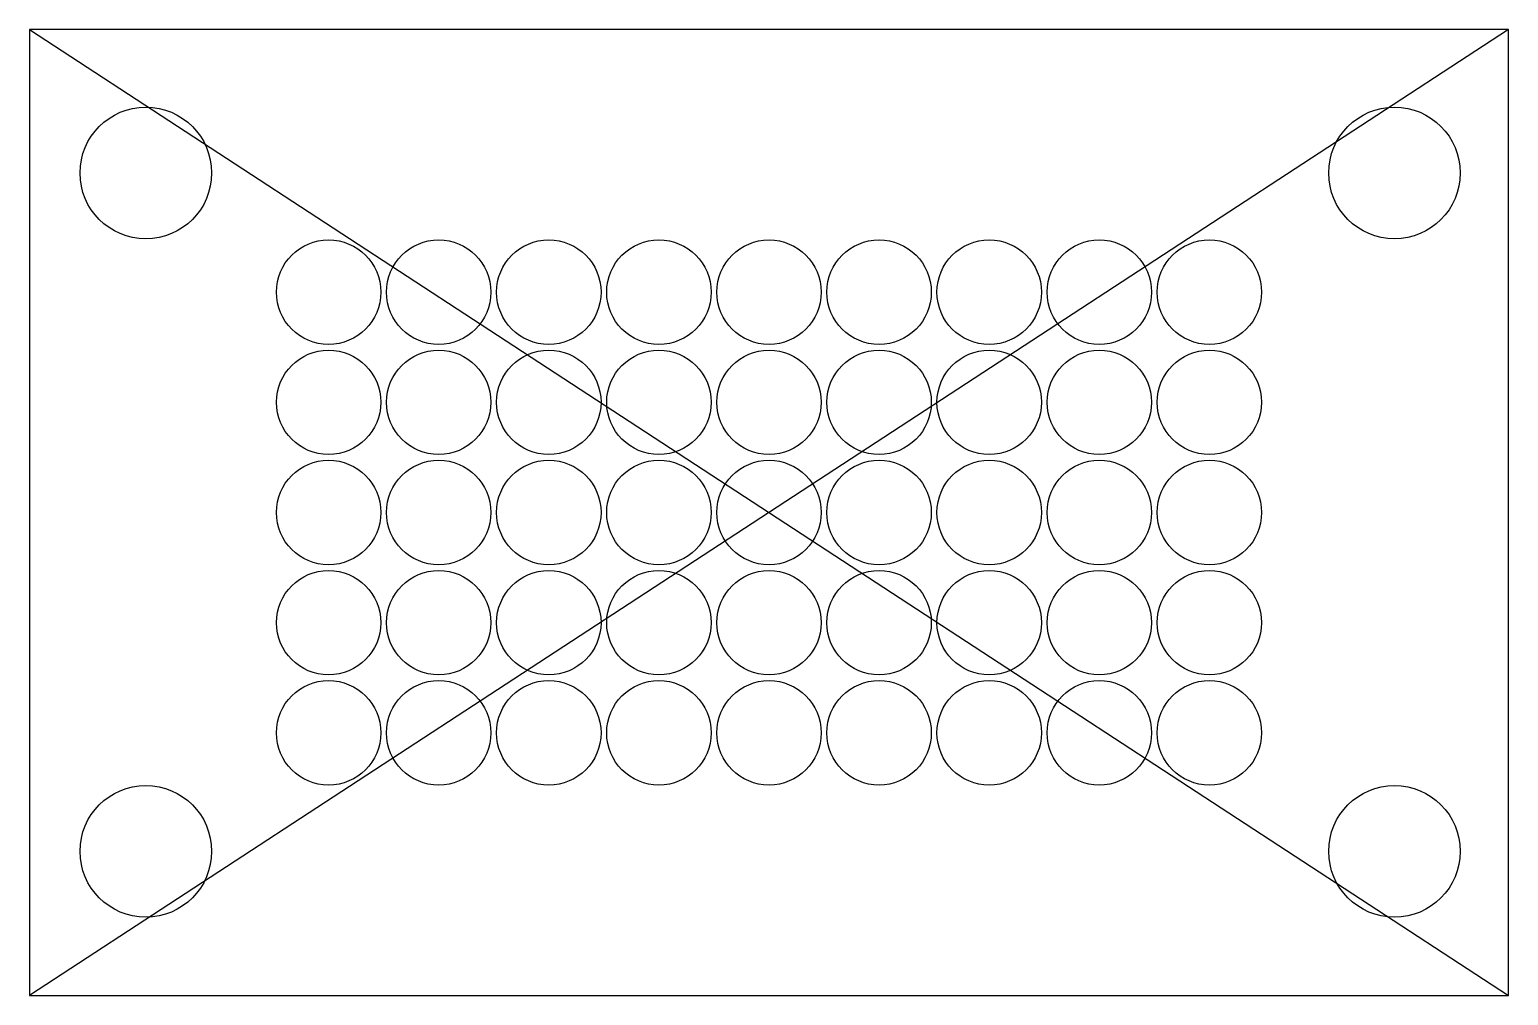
# Model space of a CAD drawing. Header units: millimetres. Extents: x -22.5 to 22.5, y -14.7 to 14.7.
import ezdxf

# ---------------------------------------------------------------- set-up
doc = ezdxf.new("R2010")
doc.units = ezdxf.units.MM
doc.layers.get('0').update_dxf_attribs({"linetype": 'CONTINUOUS'})

msp = doc.modelspace()

# ---------------------------------------------------------------- linework, layer by layer
for p, q in [((22.479, 14.671), (-22.479, 14.671)), ((-22.479, 14.671), (-22.479, -14.671)), ((22.479, 14.671), (-22.479, -14.671)), ((-22.479, 14.671), (22.479, -14.671)), ((22.479, -14.671), (22.479, 14.671)), ((-22.479, -14.671), (22.479, -14.671))]:
    msp.add_line(p, q)
for centre, radius in [((-18.945, 10.315), 2), ((19.015, 10.315), 2), ((-13.388, 6.694), 1.587), ((-10.041, 6.694), 1.587), ((-6.694, 6.694), 1.587), ((-3.347, 6.694), 1.587), ((0, 6.694), 1.587), ((3.347, 6.694), 1.587), ((6.694, 6.694), 1.587), ((10.041, 6.694), 1.587), ((13.388, 6.694), 1.587), ((-13.388, 3.347), 1.587), ((-10.041, 3.347), 1.587), ((-6.694, 3.347), 1.587), ((-3.347, 3.347), 1.587), ((0, 3.347), 1.587), ((3.347, 3.347), 1.587), ((6.694, 3.347), 1.587), ((10.041, 3.347), 1.587), ((13.388, 3.347), 1.587), ((-13.388, 0), 1.587), ((-10.041, 0), 1.587), ((-6.694, 0), 1.587), ((-3.347, 0), 1.587), ((0, 0), 1.587), ((3.347, 0), 1.587), ((6.694, 0), 1.587), ((10.041, 0), 1.587), ((13.388, 0), 1.587), ((-13.388, -3.347), 1.587), ((-10.041, -3.347), 1.587), ((-6.694, -3.347), 1.587), ((-3.347, -3.347), 1.587), ((0, -3.347), 1.587), ((3.347, -3.347), 1.587), ((6.694, -3.347), 1.587), ((10.041, -3.347), 1.587), ((13.388, -3.347), 1.587), ((-13.388, -6.694), 1.587), ((-10.041, -6.694), 1.587), ((-6.694, -6.694), 1.587), ((-3.347, -6.694), 1.587), ((0, -6.694), 1.587), ((3.347, -6.694), 1.587), ((6.694, -6.694), 1.587), ((10.041, -6.694), 1.587), ((13.388, -6.694), 1.587), ((-18.945, -10.295), 2), ((19.015, -10.295), 2)]:
    msp.add_circle(centre, radius)

doc.saveas('drawing.dxf')
